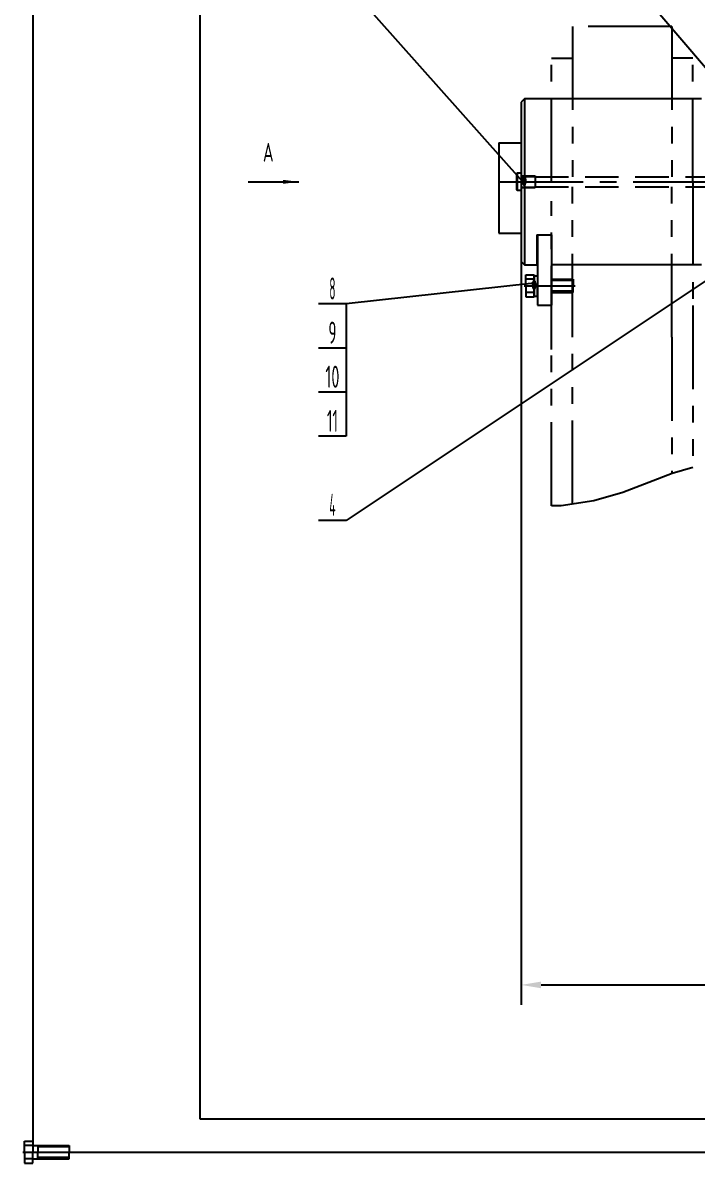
# Model space of a CAD drawing. Header units: millimetres. Extents: x -18 to 5040, y -137 to 3564.
# Drawn here: x -18 to 1193, y -20 to 2028 of the extents above; entities that cross this region are included whole.
import ezdxf
from ezdxf.enums import TextEntityAlignment as Align

# ---------------------------------------------------------------- set-up
doc = ezdxf.new("R2010")
doc.units = ezdxf.units.MM
doc.header["$LTSCALE"] = 120
for name, pattern in [('F', [0.75, 0.5, -0.25]), ('G', [2, 1.25, -0.25, 0.25, -0.25]), ('K', [2.5, 1.25, -0.25, 0.25, -0.25, 0.25, -0.25])]:
    doc.linetypes.add(name, pattern=pattern)
for name, color, linetype in [('01', 7, 'Continuous'), ('02', 1, 'Continuous'), ('04', 2, 'F'), ('05', 4, 'G'), ('07', 6, 'K'), ('08', 1, 'Continuous'), ('11', 3, 'Continuous')]:
    doc.layers.add(name, color=color, linetype=linetype)
doc.styles.get("Standard").update_dxf_attribs({"font": 'isocp', "width": 0.707, "bigfont": 'intecad.shx'})
doc.dimstyles.new('INTE', dxfattribs={"dimscale": 12, "dimtxt": 3.5, "dimasz": 3, "dimexe": 3, "dimexo": 0, "dimgap": 1, "dimtad": 1, "dimdsep": 46, "dimtxsty": 'Standard', "dimcen": 0, "dimclrd": 1, "dimclre": 1, "dimclrt": 3, "dimaunit": 1, "dimadec": 0, "dimazin": 0, "dimtfac": 1, "dimtmove": 0, "dimatfit": 0, "dimfxl": 0, "dimarcsym": 0})

# ---------------------------------------------------------------- blocks, each defined once
blk = doc.blocks.new('*D2')
at = {"layer": '08', "color": 1, "lineweight": -2}
for p, q in [((2575.6, 1618.2), (2575.6, 264.3)), ((876.6, 1599.2), (876.6, 264.3)), ((912.6, 300.3), (2539.6, 300.3))]:
    blk.add_line(p, q, dxfattribs=at)
at = {"layer": '08', "color": 1}
for points in [[(912.6, 306.3), (912.6, 294.3), (876.6, 300.3)], [(2539.6, 306.3), (2539.6, 294.3), (2575.6, 300.3)]]:
    blk.add_solid(points, dxfattribs=at)
at = {"layer": 'Defpoints', "color": 0}
for p in [(2575.6, 1618.2), (876.6, 1599.2), (2575.6, 300.3)]:
    blk.add_point(p, dxfattribs=at)
at = {"layer": '08', "color": 3, "insert": (1726.1, 333.3), "char_height": 42, "attachment_point": 5}
blk.add_mtext('1699', dxfattribs=at)
blk = doc.blocks.new('*U4')
at = {"layer": '01'}
for p, q in [((-18.3, 6), (-18.3, 0)), ((0, 6), (-18.3, 6)), ((-18.3, 0), (0, 0)), ((0, 0), (-3.5, 6)), ((0, 6), (3.5, 0)), ((0, 6), (18.3, 6)), ((18.3, 0), (0, 0)), ((18.3, 6), (18.3, 0))]:
    blk.add_line(p, q, dxfattribs=at)
at = {"layer": '05'}
blk.add_line((0, 8.1), (0, -2.1), dxfattribs=at)
blk = doc.blocks.new('*U5')
at = {"layer": '01'}
for p, q in [((-15, 0), (-15, 19.8)), ((-15, 19.8), (0, 19.8)), ((0, 12), (-15, 12)), ((-15, 0), (-15, -19.8)), ((0, 19.8), (0, 0)), ((0, 12), (65, 12)), ((0, -19.8), (0, 0)), ((9, 12), (9, 0)), ((9, -12), (9, 0)), ((65, 12), (65, 0)), ((65, -12), (65, 0)), ((0, -12), (-15, -12)), ((-15, -19.8), (0, -19.8)), ((0, -12), (65, -12))]:
    blk.add_line(p, q, dxfattribs=at)
at = {"layer": '02'}
for p, q in [((65, 9.6), (9, 9.6)), ((65, -9.6), (9, -9.6))]:
    blk.add_line(p, q, dxfattribs=at)
at = {"layer": '05'}
blk.add_line((-18.1, 0), (68.5, 0), dxfattribs=at)
blk = doc.blocks.new('*U17')
at = {"layer": '01'}
for points in [[(25, 292), (25, 5)], [(25, 5), (415, 5)]]:
    blk.add_lwpolyline(points, dxfattribs=at)
at = {"layer": '02'}
for points in [[(0, 297), (0, 0)], [(0, 0), (420, 0)]]:
    blk.add_lwpolyline(points, dxfattribs=at)

msp = doc.modelspace()

# ---------------------------------------------------------------- linework, layer by layer
at = {"layer": '01'}
for p, q in [((882.622, 1891.158), (876.622, 1885.158)), ((876.622, 1885.158), (876.622, 1599.158)), ((882.622, 1891.158), (882.622, 1593.158)), ((1200.622, 1891.158), (882.622, 1891.158)), ((905.022, 1646.858), (905.022, 1593.158)), ((906.022, 1646.858), (906.022, 1520.517)), ((931.022, 1646.858), (931.022, 1520.517)), ((931.222, 1646.858), (931.222, 1593.158)), ((876.622, 1599.158), (882.622, 1593.158)), ((1200.622, 1593.158), (931.022, 1593.158)), ((885.022, 1555.334), (885.022, 1575.109)), ((885.022, 1575.109), (900.022, 1575.109)), ((900.022, 1567.334), (885.022, 1567.334)), ((900.022, 1575.109), (900.022, 1555.334)), ((931.022, 1567.334), (970.022, 1567.334)), ((970.022, 1567.334), (970.022, 1555.334)), ((885.022, 1555.334), (885.022, 1535.559)), ((900.022, 1543.334), (885.022, 1543.334)), ((900.022, 1535.559), (900.022, 1555.334)), ((931.022, 1543.334), (970.022, 1543.334)), ((970.022, 1543.334), (970.022, 1555.334)), ((885.022, 1535.559), (900.022, 1535.559))]:
    msp.add_line(p, q, dxfattribs=at)
at = {"layer": '01', "color": 7, "linetype": 'Continuous'}
for p, q in [((836.622, 1812.158), (876.622, 1812.158)), ((836.622, 1812.158), (836.622, 1649.99)), ((836.622, 1649.99), (876.622, 1649.99)), ((905.022, 1646.858), (931.222, 1646.858)), ((882.622, 1593.158), (906.022, 1593.158)), ((906.022, 1520.517), (931.022, 1520.517))]:
    msp.add_line(p, q, dxfattribs=at)
at = {"layer": '02'}
for p, q in [((1214.672, 1938.233), (564.274, 2701.511)), ((879.822, 1742.158), (566.908, 2093.539)), ((386.46, 1742.158), (477.66, 1742.158)), ((1246.18, 1589.858), (562.66, 1134.384)), ((900.022, 1560.008), (562.66, 1522.83)), ((970.022, 1564.934), (931.022, 1564.934)), ((970.022, 1545.734), (931.022, 1545.734)), ((562.66, 1522.83), (513.06, 1522.83)), ((562.66, 1522.83), (562.66, 1443.634)), ((562.66, 1443.634), (513.06, 1443.634)), ((562.66, 1443.634), (562.66, 1364.438)), ((562.66, 1364.438), (513.06, 1364.438)), ((562.66, 1364.438), (562.66, 1285.242)), ((562.66, 1285.242), (513.06, 1285.242)), ((562.66, 1134.384), (513.06, 1134.384))]:
    msp.add_line(p, q, dxfattribs=at)
msp.add_lwpolyline([(448.86, 1742.158, 7.2, 0, 0), (477.66, 1742.158, 0, 0, 0)], format="xyseb", dxfattribs=at)
at = {"layer": '04', "color": 2, "linetype": 'F'}
for p, q in [((869.829, 1757.758), (868.622, 1755.668)), ((868.622, 1755.668), (868.622, 1728.648)), ((876.622, 1757.758), (869.829, 1757.758)), ((869.829, 1757.758), (869.829, 1726.558)), ((876.622, 1752.636), (901.622, 1752.636)), ((876.622, 1751.474), (901.622, 1751.474)), ((901.622, 1752.636), (901.622, 1731.681)), ((901.622, 1751.158), (1409.622, 1751.158)), ((869.829, 1726.558), (868.622, 1728.648)), ((876.622, 1726.558), (869.829, 1726.558)), ((876.622, 1732.843), (901.622, 1732.843)), ((876.622, 1731.681), (901.622, 1731.681)), ((901.622, 1733.158), (1409.622, 1733.158))]:
    msp.add_line(p, q, dxfattribs=at)
at = {"layer": '05', "color": 4, "linetype": 'G'}
msp.add_line((837.808, 1742.158), (2606, 1742.158), dxfattribs=at)
at = {"layer": '05'}
msp.add_line((881.957, 1555.334), (973.571, 1555.334), dxfattribs=at)
at = {"layer": '07', "color": 6, "linetype": 'K'}
for p, q in [((1147.022, 2021.158), (969.022, 2021.158)), ((969.022, 2021.158), (969.022, 1742.158)), ((1147.022, 2021.158), (1147.022, 1742.158)), ((931.022, 1742.158), (931.022, 1964.158)), ((931.022, 1964.158), (969.022, 1964.158)), ((1185.022, 1964.158), (1147.022, 1964.158)), ((1185.022, 1742.158), (1185.022, 1964.158)), ((969.022, 1463.158), (969.022, 1742.158)), ((1147.022, 1463.158), (1147.022, 1742.158)), ((1185.022, 1742.158), (1185.022, 1520.158)), ((931.022, 1441.091), (931.022, 1707.238)), ((1185.022, 1520.158), (1185.022, 1229.342)), ((969.022, 1163.352), (969.022, 1463.158)), ((1147.022, 1463.158), (1147.022, 1218.366)), ((931.022, 1160.638), (931.022, 1441.091))]:
    msp.add_line(p, q, dxfattribs=at)
msp.add_lwpolyline([(1185.022, 1229.342), (1147.937, 1218.723), (1105.758, 1202.291), (1059.31, 1184.493), (1007.406, 1169.199), (948.861, 1160.281), (931.022, 1160.638)], dxfattribs=at)

# ---------------------------------------------------------------- block references
at = {"layer": '01', "rotation": 90}
msp.add_blockref('*U4', (906.022, 1555.334), dxfattribs=at)
at = {"layer": '01'}
msp.add_blockref('*U5', (0, 0), dxfattribs=at)
at = {"layer": '05', "xscale": 12, "yscale": 12, "zscale": 12}
msp.add_blockref('*U17', (0, 0), dxfattribs=at)

# ---------------------------------------------------------------- texts
at = {"layer": '02', "width": 0.605172}
for p, p2 in [((877.49, 1734.158), (887.09, 1734.158)), ((895.222, 1547.334), (904.822, 1547.334))]:
    msp.add_text('\\M+5A1F1', height=16, dxfattribs=at).set_placement(p, p2, align=Align.FIT)
at = {"layer": '11', "width": 0.707}
msp.add_text('A', height=33.6, dxfattribs=at).set_placement((413.067, 1768.357), align=Align.BOTTOM_LEFT)
at = {"layer": '11'}
for s, width, p, p2 in [('8', 0.514182, (532.26, 1530.83), (543.459, 1530.83)), ('9', 0.579528, (530.727, 1451.634), (544.992, 1451.634)), ('10', 0.606076, (525.25, 1372.438), (550.469, 1372.438)), ('11', 0.582235, (528.061, 1293.242), (547.658, 1293.242)), ('4', 0.435077, (532.26, 1142.384), (543.459, 1142.384))]:
    msp.add_text(s, height=39.598, dxfattribs=dict(at, width=width)).set_placement(p, p2, align=Align.FIT)

# ---------------------------------------------------------------- dimensions: what is measured, and where the dimension line sits
at = {"layer": '08'}
dim = msp.add_linear_dim(base=(2575.622, 300.28), p1=(876.622, 1599.158), p2=(2575.622, 1618.158), dimstyle='INTE', dxfattribs=at)
dim.commit()
dim.dimension.update_dxf_attribs({"geometry": '*D2', "text_midpoint": (1726.122, 333.28)})

doc.saveas('drawing.dxf')
